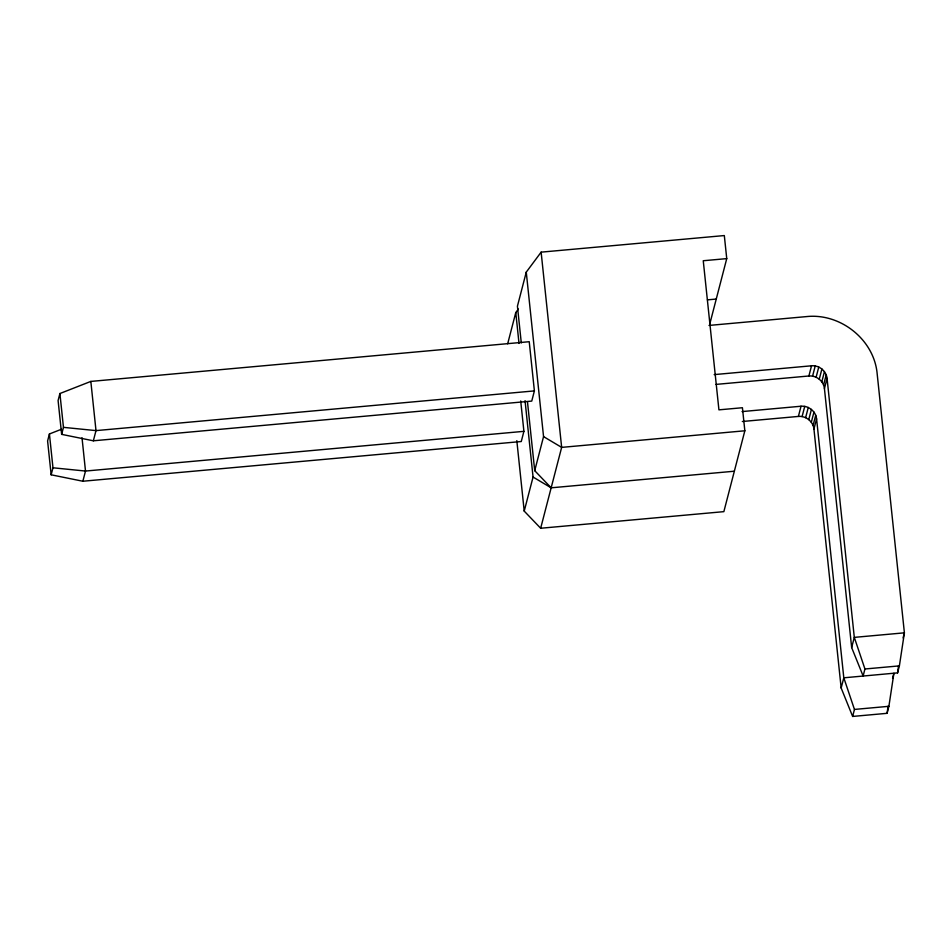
<?xml version="1.0" encoding="UTF-8"?>
<svg xmlns="http://www.w3.org/2000/svg" width="952" height="952" viewBox="0 0 952 952"><rect width="100%" height="100%" fill="white"/><g stroke="black" fill="none" stroke-linecap="round" stroke-linejoin="round"><path stroke-width="1.43" d="M742.346 421.498L798.395 416.429C805.868 415.703 813.163 421.462 813.936 428.983L841.163 687.998L852.635 716.439L887.086 713.322L888.073 706.206M841.163 687.998L843.805 677.812L897.569 672.885L898.569 665.769M887.086 713.322L888.894 706.313L893.904 673.266L892.583 678.359M897.569 672.885L899.39 665.876L904.4 632.83L877.173 373.815C874.15 339.555 840.307 312.851 806.356 316.611L709.014 325.429M61.511 429.233L49.421 433.969L47.6 440.978L51.158 474.798L82.86 481.236L521.268 441.526L523.909 431.339L520.708 400.959M59.905 393.533L58.096 400.542L61.642 434.362L93.355 440.8L531.751 401.089L534.393 390.903L529.229 341.708L90.833 381.419L59.905 393.533L63.463 427.353L61.642 434.362M51.158 474.798L52.967 467.789L49.421 433.969M82.86 481.236L85.501 471.05L82.015 437.777M93.355 440.8L95.997 430.613L90.833 381.419M507.678 343.791L515.77 312.565L518.4 309.043M709.74 324.156L726.745 258.623L724.317 235.56L541.129 252.149L526.266 272.129L517.424 306.199L521.291 342.91M726.745 258.623L703.254 260.741L718.927 409.848L742.417 407.73L744.845 430.78L723.853 511.652L540.665 528.253L524.219 511.105L533.06 477.047L525.04 400.673M734.349 471.216L551.16 487.817L534.715 470.669L543.556 436.611L526.266 272.129M540.665 528.253L561.656 447.38L541.129 252.149M798.395 416.429L801.037 406.23C808.51 405.516 815.804 411.276 816.578 418.797L843.805 677.812L854.456 709.43L852.635 716.439M808.891 375.992L811.532 365.794C819.006 365.08 826.3 370.84 827.074 378.36L854.301 637.376L864.94 668.994L863.131 676.003L851.659 647.562L824.432 388.547C823.658 381.026 816.364 375.267 808.891 375.992L715.963 384.406M802.096 416.571L804.737 406.373M812.58 376.135L815.221 365.937M805.63 417.642L808.272 407.456M816.126 377.206L818.768 367.02M808.783 419.57L811.425 409.384M819.279 379.134L821.921 368.948M811.318 422.236L813.972 412.049M821.814 381.8L824.456 371.613M813.079 425.449L815.721 415.262M823.575 385.013L826.217 374.826M813.936 428.983L816.578 418.797M824.432 388.547L827.074 378.36M851.659 647.562L854.301 637.376L904.4 632.83L903.079 637.923M707.443 299.856L716.249 299.059M534.393 390.903L95.997 430.613L63.463 427.353M714.178 374.612L811.532 365.794M523.909 431.339L85.501 471.05L52.967 467.789M742.036 411.585L801.037 406.23M744.845 430.78L561.656 447.38L543.556 436.611M864.94 668.994L899.39 665.876M854.456 709.43L888.894 706.313M533.06 477.047L551.16 487.817M527.456 401.649L534.715 470.669M515.77 312.565L519.018 343.41M516.817 440.621L524.219 511.105"/></g></svg>
